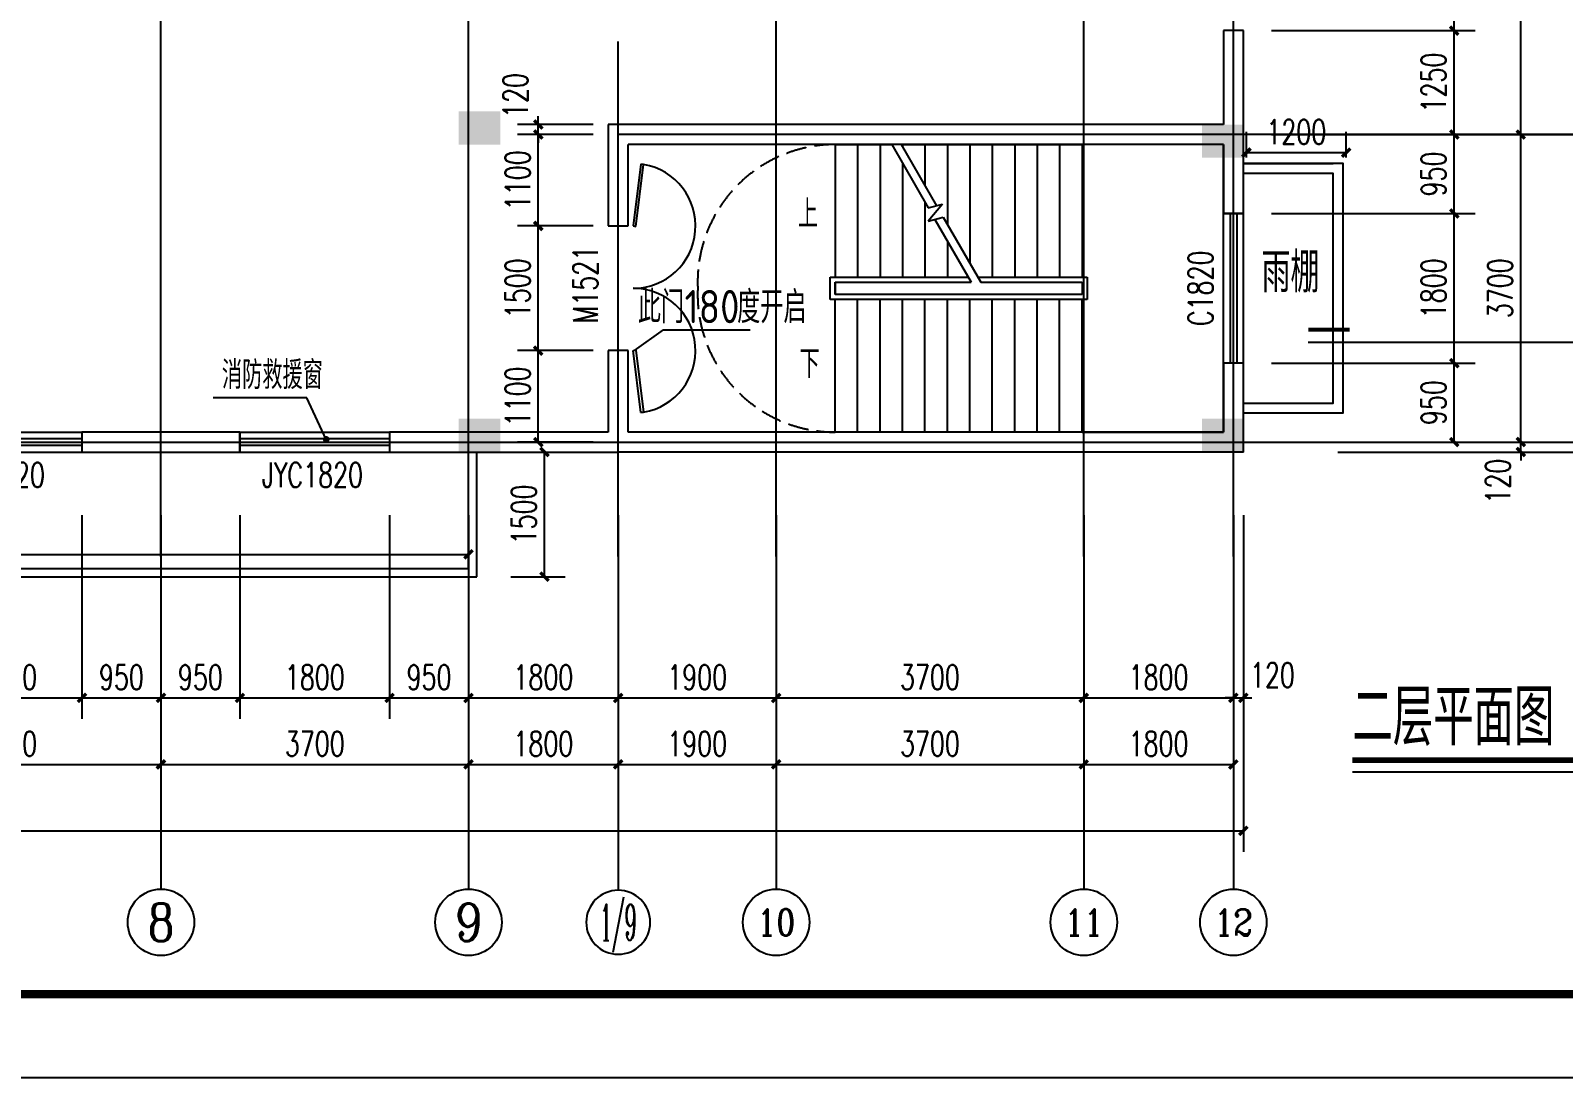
# Model space of a CAD drawing. Extents: x -522490 to 417652, y 450811 to 1108047.
# Drawn here: x 374877 to 393313, y 828296 to 840889 of the extents above; entities that cross this region are included whole.
import ezdxf
from ezdxf.enums import TextEntityAlignment as Align

# ---------------------------------------------------------------- set-up
doc = ezdxf.new("R2010")
doc.units = 0
doc.header["$LTSCALE"] = 1000
doc.header["$MEASUREMENT"] = 0
doc.linetypes.add('DASH', pattern=[0.35, 0.25, -0.1])
for name, color, linetype in [('AXIS', 3, 'Continuous'), ('AXIS_TEXT', 7, 'Continuous'), ('COLU_HATCH', 2, 'Continuous'), ('DIM_IDEN', 3, 'Continuous'), ('DIM_LEAD', 3, 'Continuous'), ('DIM_SYMB', 3, 'Continuous'), ('DOTE', 1, 'Continuous'), ('PUB_DIM', 3, 'Continuous'), ('PUB_TEXT', 7, 'Continuous'), ('PUB_TITLE', 4, 'Continuous'), ('STAIR', 2, 'Continuous'), ('WALL', 9, 'Continuous'), ('WINDOW', 4, 'Continuous'), ('WINDOW_TEXT', 7, 'Continuous')]:
    doc.layers.add(name, color=color, linetype=linetype)
doc.styles.add('_TCH_AXIS', font='COMPLEX', dxfattribs={"bigfont": 'GBCBIG'})
doc.styles.add('_TCH_DIM', font='SIMPLEX', dxfattribs={"bigfont": 'GBCBIG'})
doc.styles.add('_TCH_DIM_T3', font='SIMPLEX', dxfattribs={"width": 0.705882, "bigfont": 'GBCBIG'})
doc.styles.add('_TCH_WINDOW', font='SIMPLEX', dxfattribs={"bigfont": 'GBCBIG'})
doc.styles.add('COMPLEX', font='COMPLEX')
doc.styles.get("Standard").update_dxf_attribs({"font": 'gbenor.shx', "bigfont": 'gbcbig.shx'})
doc.dimstyles.new('_TCH_ARCH&&100', dxfattribs={"dimtxt": 297.5, "dimasz": 100, "dimexe": 250, "dimexo": 300, "dimgap": 100, "dimtad": 1, "dimdec": 0, "dimzin": 0, "dimdsep": 46, "dimtxsty": '_TCH_DIM_T3', "dimblk": 'ARCHTICK', "dimcen": 0.09, "dimclrt": 7, "dimazin": 2, "dimtfac": 1, "dimtdec": 0, "dimtix": 1, "dimtmove": 2, "dimatfit": 3, "dimfxl": 0, "dimtolj": 1, "dimtzin": 0, "dimarcsym": 0})

# ---------------------------------------------------------------- blocks, each defined once
blk = doc.blocks.new('_AXISO')
blk.add_circle((0, 0), 0.5)
at = {"layer": 'AXIS_TEXT', "style": 'COMPLEX', "width": 1.041667}
blk.add_attdef('A', text='', height=0.56, dxfattribs=at).set_placement((-0.25, -0.28), (0.25, -0.28), align=Align.FIT)
blk = doc.blocks.new('zhu11')
at = {"layer": 'COLU_HATCH'}
for points in [[(258201, 792618), (258201, 793018), (257701, 793018), (257701, 792618)], [(267141, 792458), (267141, 792858), (266641, 792858), (266641, 792458)], [(258201, 788918), (258201, 789318), (257701, 789318), (257701, 788918)], [(267141, 788918), (267141, 789318), (266641, 789318), (266641, 788918)]]:
    blk.add_hatch(color=256, dxfattribs=at).paths.add_polyline_path(points)
blk = doc.blocks.new('_ArchTick')
at = {"color": 0, "linetype": 'ByBlock', "const_width": 0.4}
blk.add_lwpolyline([(-0.5, -0.5), (0.5, 0.5)], dxfattribs=at)
blk = doc.blocks.new('*D116')
at = {"layer": 'Defpoints', "color": 0}
for p in [(390701, 839422), (389501, 839061), (390701, 839061)]:
    blk.add_point(p, dxfattribs=at)
at = {"layer": 'PUB_DIM', "color": 0, "lineweight": -2}
for p, q in [((389501, 839361), (389501, 839672)), ((390701, 839361), (390701, 839672)), ((389501, 839422), (390701, 839422))]:
    blk.add_line(p, q, dxfattribs=at)
at = {"layer": 'PUB_DIM', "color": 0, "lineweight": -2, "xscale": 100, "yscale": 100, "zscale": 100, "rotation": 180}
blk.add_blockref('_ArchTick', (389501, 839422), dxfattribs=at)
at = {"layer": 'PUB_DIM', "color": 0, "lineweight": -2, "xscale": 100, "yscale": 100, "zscale": 100}
blk.add_blockref('_ArchTick', (390701, 839422), dxfattribs=at)
at = {"layer": 'PUB_DIM', "color": 7, "insert": (390101, 839670), "char_height": 297.5, "attachment_point": 5, "style": '_TCH_DIM_T3'}
blk.add_mtext('\\A1;1200', dxfattribs=at)
blk = doc.blocks.new('*D121')
at = {"layer": 'Defpoints', "color": 0}
for p in [(380352, 835819), (381057, 835819), (380352, 834319)]:
    blk.add_point(p, dxfattribs=at)
at = {"layer": 'PUB_DIM', "color": 0, "lineweight": -2}
for p, q in [((380652, 835819), (381307, 835819)), ((381057, 834319), (381057, 835819)), ((380652, 834319), (381307, 834319))]:
    blk.add_line(p, q, dxfattribs=at)
at = {"layer": 'PUB_DIM', "color": 0, "lineweight": -2, "xscale": 100, "yscale": 100, "zscale": 100}
for p, rotation in [((381057, 835819), 90), ((381057, 834319), 270)]:
    blk.add_blockref('_ArchTick', p, dxfattribs=dict(at, rotation=rotation))
at = {"layer": 'PUB_DIM', "color": 7, "insert": (380809, 835069), "char_height": 297.5, "attachment_point": 5, "rotation": 90, "style": '_TCH_DIM_T3'}
blk.add_mtext('\\A1;1500', dxfattribs=at)
blk = doc.blocks.new('*D122')
at = {"layer": 'Defpoints', "color": 0}
for p in [(380144, 834588), (350724, 834319), (380144, 834319)]:
    blk.add_point(p, dxfattribs=at)
at = {"layer": 'PUB_DIM', "color": 0, "lineweight": -2}
for p, q in [((350724, 834619), (350724, 834838)), ((380144, 834619), (380144, 834838)), ((350724, 834588), (380144, 834588))]:
    blk.add_line(p, q, dxfattribs=at)
at = {"layer": 'PUB_DIM', "color": 0, "lineweight": -2, "xscale": 100, "yscale": 100, "zscale": 100, "rotation": 180}
blk.add_blockref('_ArchTick', (350724, 834588), dxfattribs=at)
at = {"layer": 'PUB_DIM', "color": 0, "lineweight": -2, "xscale": 100, "yscale": 100, "zscale": 100}
blk.add_blockref('_ArchTick', (380144, 834588), dxfattribs=at)
at = {"layer": 'PUB_DIM', "color": 7, "insert": (365434, 834836), "char_height": 297.5, "attachment_point": 5, "style": '_TCH_DIM_T3'}
blk.add_mtext('\\A1;29420', dxfattribs=at)
blk = doc.blocks.new('*D297')
at = {"layer": 'Defpoints', "color": 0}
for p in [(380983, 839759), (381944, 839759), (381944, 839639)]:
    blk.add_point(p, dxfattribs=at)
at = {"layer": 'PUB_DIM', "color": 0, "lineweight": -2}
for p, q in [((380983, 839759), (380983, 839859)), ((381644, 839759), (380733, 839759)), ((381644, 839639), (380733, 839639)), ((380983, 839639), (380983, 839759)), ((380983, 839639), (380983, 839539))]:
    blk.add_line(p, q, dxfattribs=at)
at = {"layer": 'PUB_DIM', "color": 0, "lineweight": -2, "xscale": 100, "yscale": 100, "zscale": 100}
for p, rotation in [((380983, 839759), 270), ((380983, 839639), 90)]:
    blk.add_blockref('_ArchTick', p, dxfattribs=dict(at, rotation=rotation))
at = {"layer": 'PUB_DIM', "color": 7, "insert": (380708, 840109), "char_height": 297.5, "attachment_point": 5, "rotation": 90, "style": '_TCH_DIM_T3'}
blk.add_mtext('\\A1;120', dxfattribs=at)
blk = doc.blocks.new('*D298')
at = {"layer": 'Defpoints', "color": 0}
for p in [(380983, 839639), (381944, 839639), (381944, 838539)]:
    blk.add_point(p, dxfattribs=at)
at = {"layer": 'PUB_DIM', "color": 0, "lineweight": -2}
for p, q in [((381644, 839639), (380733, 839639)), ((380983, 838539), (380983, 839639)), ((381644, 838539), (380733, 838539))]:
    blk.add_line(p, q, dxfattribs=at)
at = {"layer": 'PUB_DIM', "color": 0, "lineweight": -2, "xscale": 100, "yscale": 100, "zscale": 100}
for p, rotation in [((380983, 839639), 90), ((380983, 838539), 270)]:
    blk.add_blockref('_ArchTick', p, dxfattribs=dict(at, rotation=rotation))
at = {"layer": 'PUB_DIM', "color": 7, "insert": (380735, 839089), "char_height": 297.5, "attachment_point": 5, "rotation": 90, "style": '_TCH_DIM_T3'}
blk.add_mtext('\\A1;1100', dxfattribs=at)
blk = doc.blocks.new('*D299')
at = {"layer": 'Defpoints', "color": 0}
for p in [(380983, 838539), (381944, 838539), (381944, 837039)]:
    blk.add_point(p, dxfattribs=at)
at = {"layer": 'PUB_DIM', "color": 0, "lineweight": -2}
for p, q in [((381644, 838539), (380733, 838539)), ((380983, 837039), (380983, 838539)), ((381644, 837039), (380733, 837039))]:
    blk.add_line(p, q, dxfattribs=at)
at = {"layer": 'PUB_DIM', "color": 0, "lineweight": -2, "xscale": 100, "yscale": 100, "zscale": 100}
for p, rotation in [((380983, 838539), 90), ((380983, 837039), 270)]:
    blk.add_blockref('_ArchTick', p, dxfattribs=dict(at, rotation=rotation))
at = {"layer": 'PUB_DIM', "color": 7, "insert": (380735, 837789), "char_height": 297.5, "attachment_point": 5, "rotation": 90, "style": '_TCH_DIM_T3'}
blk.add_mtext('\\A1;1500', dxfattribs=at)
blk = doc.blocks.new('*D300')
at = {"layer": 'Defpoints', "color": 0}
for p in [(380983, 837039), (381944, 837039), (381944, 835939)]:
    blk.add_point(p, dxfattribs=at)
at = {"layer": 'PUB_DIM', "color": 0, "lineweight": -2}
for p, q in [((381644, 837039), (380733, 837039)), ((380983, 835939), (380983, 837039)), ((381644, 835939), (380733, 835939))]:
    blk.add_line(p, q, dxfattribs=at)
at = {"layer": 'PUB_DIM', "color": 0, "lineweight": -2, "xscale": 100, "yscale": 100, "zscale": 100}
for p, rotation in [((380983, 837039), 90), ((380983, 835939), 270)]:
    blk.add_blockref('_ArchTick', p, dxfattribs=dict(at, rotation=rotation))
at = {"layer": 'PUB_DIM', "color": 7, "insert": (380735, 836489), "char_height": 297.5, "attachment_point": 5, "rotation": 90, "style": '_TCH_DIM_T3'}
blk.add_mtext('\\A1;1100', dxfattribs=at)
blk = doc.blocks.new('*D514')
at = {"layer": 'AXIS', "color": 0, "lineweight": -2}
for p, q in [((389801, 836889), (392251, 836889)), ((392001, 835939), (392001, 836889)), ((389801, 835939), (392251, 835939))]:
    blk.add_line(p, q, dxfattribs=at)
at = {"layer": 'Defpoints', "color": 0}
for p in [(389501, 836889), (392001, 836889), (389501, 835939)]:
    blk.add_point(p, dxfattribs=at)
at = {"layer": 'AXIS', "color": 0, "lineweight": -2, "xscale": 100, "yscale": 100, "zscale": 100}
for p, rotation in [((392001, 836889), 90), ((392001, 835939), 270)]:
    blk.add_blockref('_ArchTick', p, dxfattribs=dict(at, rotation=rotation))
at = {"layer": 'AXIS', "color": 7, "insert": (391752, 836414), "char_height": 297.5, "attachment_point": 5, "rotation": 90, "style": '_TCH_DIM_T3'}
blk.add_mtext('\\A1;950', dxfattribs=at)
blk = doc.blocks.new('*D515')
at = {"layer": 'AXIS', "color": 0, "lineweight": -2}
for p, q in [((389801, 838689), (392251, 838689)), ((392001, 836889), (392001, 838689)), ((389801, 836889), (392251, 836889))]:
    blk.add_line(p, q, dxfattribs=at)
at = {"layer": 'Defpoints', "color": 0}
for p in [(389501, 838689), (392001, 838689), (389501, 836889)]:
    blk.add_point(p, dxfattribs=at)
at = {"layer": 'AXIS', "color": 0, "lineweight": -2, "xscale": 100, "yscale": 100, "zscale": 100}
for p, rotation in [((392001, 838689), 90), ((392001, 836889), 270)]:
    blk.add_blockref('_ArchTick', p, dxfattribs=dict(at, rotation=rotation))
at = {"layer": 'AXIS', "color": 7, "insert": (391752, 837789), "char_height": 297.5, "attachment_point": 5, "rotation": 90, "style": '_TCH_DIM_T3'}
blk.add_mtext('\\A1;1800', dxfattribs=at)
blk = doc.blocks.new('*D516')
at = {"layer": 'AXIS', "color": 0, "lineweight": -2}
for p, q in [((389801, 839639), (392251, 839639)), ((392001, 838689), (392001, 839639)), ((389801, 838689), (392251, 838689))]:
    blk.add_line(p, q, dxfattribs=at)
at = {"layer": 'Defpoints', "color": 0}
for p in [(389501, 839639), (392001, 839639), (389501, 838689)]:
    blk.add_point(p, dxfattribs=at)
at = {"layer": 'AXIS', "color": 0, "lineweight": -2, "xscale": 100, "yscale": 100, "zscale": 100}
for p, rotation in [((392001, 839639), 90), ((392001, 838689), 270)]:
    blk.add_blockref('_ArchTick', p, dxfattribs=dict(at, rotation=rotation))
at = {"layer": 'AXIS', "color": 7, "insert": (391752, 839164), "char_height": 297.5, "attachment_point": 5, "rotation": 90, "style": '_TCH_DIM_T3'}
blk.add_mtext('\\A1;950', dxfattribs=at)
blk = doc.blocks.new('*D517')
at = {"layer": 'AXIS', "color": 0, "lineweight": -2}
for p, q in [((389801, 840889), (392251, 840889)), ((392001, 839639), (392001, 840889)), ((389801, 839639), (392251, 839639))]:
    blk.add_line(p, q, dxfattribs=at)
at = {"layer": 'Defpoints', "color": 0}
for p in [(389501, 840889), (392001, 840889), (389501, 839639)]:
    blk.add_point(p, dxfattribs=at)
at = {"layer": 'AXIS', "color": 0, "lineweight": -2, "xscale": 100, "yscale": 100, "zscale": 100}
for p, rotation in [((392001, 840889), 90), ((392001, 839639), 270)]:
    blk.add_blockref('_ArchTick', p, dxfattribs=dict(at, rotation=rotation))
at = {"layer": 'AXIS', "color": 7, "insert": (391752, 840264), "char_height": 297.5, "attachment_point": 5, "rotation": 90, "style": '_TCH_DIM_T3'}
blk.add_mtext('\\A1;1250', dxfattribs=at)
blk = doc.blocks.new('*D518')
at = {"layer": 'AXIS', "color": 0, "lineweight": -2}
for p, q in [((389801, 842689), (392251, 842689)), ((392001, 840889), (392001, 842689)), ((389801, 840889), (392251, 840889))]:
    blk.add_line(p, q, dxfattribs=at)
at = {"layer": 'Defpoints', "color": 0}
for p in [(389501, 842689), (392001, 842689), (389501, 840889)]:
    blk.add_point(p, dxfattribs=at)
at = {"layer": 'AXIS', "color": 0, "lineweight": -2, "xscale": 100, "yscale": 100, "zscale": 100}
for p, rotation in [((392001, 842689), 90), ((392001, 840889), 270)]:
    blk.add_blockref('_ArchTick', p, dxfattribs=dict(at, rotation=rotation))
at = {"layer": 'AXIS', "color": 7, "insert": (391752, 841789), "char_height": 297.5, "attachment_point": 5, "rotation": 90, "style": '_TCH_DIM_T3'}
blk.add_mtext('\\A1;1800', dxfattribs=at)
blk = doc.blocks.new('*D535')
at = {"layer": 'AXIS', "color": 0, "lineweight": -2}
for p, q in [((390601, 835939), (393051, 835939)), ((392801, 835939), (392801, 836039)), ((392801, 835819), (392801, 835939)), ((390601, 835819), (393051, 835819)), ((392801, 835819), (392801, 835719))]:
    blk.add_line(p, q, dxfattribs=at)
at = {"layer": 'Defpoints', "color": 0}
for p in [(390301, 835939), (392801, 835939), (390301, 835819)]:
    blk.add_point(p, dxfattribs=at)
at = {"layer": 'AXIS', "color": 0, "lineweight": -2, "xscale": 100, "yscale": 100, "zscale": 100}
for p, rotation in [((392801, 835939), 270), ((392801, 835819), 90)]:
    blk.add_blockref('_ArchTick', p, dxfattribs=dict(at, rotation=rotation))
at = {"layer": 'AXIS', "color": 7, "insert": (392526, 835469), "char_height": 297.5, "attachment_point": 5, "rotation": 90, "style": '_TCH_DIM_T3'}
blk.add_mtext('\\A1;120', dxfattribs=at)
blk = doc.blocks.new('*D536')
at = {"layer": 'AXIS', "color": 0, "lineweight": -2}
for p, q in [((390601, 839639), (393051, 839639)), ((392801, 835939), (392801, 839639)), ((390601, 835939), (393051, 835939))]:
    blk.add_line(p, q, dxfattribs=at)
at = {"layer": 'Defpoints', "color": 0}
for p in [(390301, 839639), (392801, 839639), (390301, 835939)]:
    blk.add_point(p, dxfattribs=at)
at = {"layer": 'AXIS', "color": 0, "lineweight": -2, "xscale": 100, "yscale": 100, "zscale": 100}
for p, rotation in [((392801, 839639), 90), ((392801, 835939), 270)]:
    blk.add_blockref('_ArchTick', p, dxfattribs=dict(at, rotation=rotation))
at = {"layer": 'AXIS', "color": 7, "insert": (392552, 837789), "char_height": 297.5, "attachment_point": 5, "rotation": 90, "style": '_TCH_DIM_T3'}
blk.add_mtext('\\A1;3700', dxfattribs=at)
blk = doc.blocks.new('*D537')
at = {"layer": 'AXIS', "color": 0, "lineweight": -2}
for p, q in [((390601, 843939), (393051, 843939)), ((392801, 839639), (392801, 843939)), ((390601, 839639), (393051, 839639))]:
    blk.add_line(p, q, dxfattribs=at)
at = {"layer": 'Defpoints', "color": 0}
for p in [(390301, 843939), (392801, 843939), (390301, 839639)]:
    blk.add_point(p, dxfattribs=at)
at = {"layer": 'AXIS', "color": 0, "lineweight": -2, "xscale": 100, "yscale": 100, "zscale": 100}
for p, rotation in [((392801, 843939), 90), ((392801, 839639), 270)]:
    blk.add_blockref('_ArchTick', p, dxfattribs=dict(at, rotation=rotation))
at = {"layer": 'AXIS', "color": 7, "insert": (392552, 841789), "char_height": 297.5, "attachment_point": 5, "rotation": 90, "style": '_TCH_DIM_T3'}
blk.add_mtext('\\A1;4300', dxfattribs=at)
blk = doc.blocks.new('*D542')
at = {"layer": 'AXIS', "color": 0, "lineweight": -2}
for p, q in [((390601, 863059), (393851, 863059)), ((393601, 835819), (393601, 863059)), ((390601, 835819), (393851, 835819))]:
    blk.add_line(p, q, dxfattribs=at)
at = {"layer": 'Defpoints', "color": 0}
for p in [(390301, 863059), (393601, 863059), (390301, 835819)]:
    blk.add_point(p, dxfattribs=at)
at = {"layer": 'AXIS', "color": 0, "lineweight": -2, "xscale": 100, "yscale": 100, "zscale": 100}
for p, rotation in [((393601, 863059), 90), ((393601, 835819), 270)]:
    blk.add_blockref('_ArchTick', p, dxfattribs=dict(at, rotation=rotation))
at = {"layer": 'AXIS', "color": 7, "insert": (393352, 849439), "char_height": 297.5, "attachment_point": 5, "rotation": 90, "style": '_TCH_DIM_T3'}
blk.add_mtext('\\A1;27240', dxfattribs=at)
blk = doc.blocks.new('*D627')
at = {"layer": 'AXIS', "color": 0, "lineweight": -2}
for p, q in [((373694, 835061), (373694, 832611)), ((375494, 835061), (375494, 832611)), ((373694, 832861), (375494, 832861))]:
    blk.add_line(p, q, dxfattribs=at)
at = {"layer": 'Defpoints', "color": 0}
for p in [(373694, 835361), (375494, 835361), (375494, 832861)]:
    blk.add_point(p, dxfattribs=at)
at = {"layer": 'AXIS', "color": 0, "lineweight": -2, "xscale": 100, "yscale": 100, "zscale": 100, "rotation": 180}
blk.add_blockref('_ArchTick', (373694, 832861), dxfattribs=at)
at = {"layer": 'AXIS', "color": 0, "lineweight": -2, "xscale": 100, "yscale": 100, "zscale": 100}
blk.add_blockref('_ArchTick', (375494, 832861), dxfattribs=at)
at = {"layer": 'AXIS', "color": 7, "insert": (374594, 833110), "char_height": 297.5, "attachment_point": 5, "style": '_TCH_DIM_T3'}
blk.add_mtext('\\A1;1800', dxfattribs=at)
blk = doc.blocks.new('*D628')
at = {"layer": 'AXIS', "color": 0, "lineweight": -2}
for p, q in [((375494, 835061), (375494, 832611)), ((376444, 835061), (376444, 832611)), ((375494, 832861), (376444, 832861))]:
    blk.add_line(p, q, dxfattribs=at)
at = {"layer": 'Defpoints', "color": 0}
for p in [(375494, 835361), (376444, 835361), (376444, 832861)]:
    blk.add_point(p, dxfattribs=at)
at = {"layer": 'AXIS', "color": 0, "lineweight": -2, "xscale": 100, "yscale": 100, "zscale": 100, "rotation": 180}
blk.add_blockref('_ArchTick', (375494, 832861), dxfattribs=at)
at = {"layer": 'AXIS', "color": 0, "lineweight": -2, "xscale": 100, "yscale": 100, "zscale": 100}
blk.add_blockref('_ArchTick', (376444, 832861), dxfattribs=at)
at = {"layer": 'AXIS', "color": 7, "insert": (375969, 833110), "char_height": 297.5, "attachment_point": 5, "style": '_TCH_DIM_T3'}
blk.add_mtext('\\A1;950', dxfattribs=at)
blk = doc.blocks.new('*D629')
at = {"layer": 'AXIS', "color": 0, "lineweight": -2}
for p, q in [((376444, 835061), (376444, 832611)), ((377394, 835061), (377394, 832611)), ((376444, 832861), (377394, 832861))]:
    blk.add_line(p, q, dxfattribs=at)
at = {"layer": 'Defpoints', "color": 0}
for p in [(376444, 835361), (377394, 835361), (377394, 832861)]:
    blk.add_point(p, dxfattribs=at)
at = {"layer": 'AXIS', "color": 0, "lineweight": -2, "xscale": 100, "yscale": 100, "zscale": 100, "rotation": 180}
blk.add_blockref('_ArchTick', (376444, 832861), dxfattribs=at)
at = {"layer": 'AXIS', "color": 0, "lineweight": -2, "xscale": 100, "yscale": 100, "zscale": 100}
blk.add_blockref('_ArchTick', (377394, 832861), dxfattribs=at)
at = {"layer": 'AXIS', "color": 7, "insert": (376919, 833110), "char_height": 297.5, "attachment_point": 5, "style": '_TCH_DIM_T3'}
blk.add_mtext('\\A1;950', dxfattribs=at)
blk = doc.blocks.new('*D630')
at = {"layer": 'AXIS', "color": 0, "lineweight": -2}
for p, q in [((377394, 835061), (377394, 832611)), ((379194, 835061), (379194, 832611)), ((377394, 832861), (379194, 832861))]:
    blk.add_line(p, q, dxfattribs=at)
at = {"layer": 'Defpoints', "color": 0}
for p in [(377394, 835361), (379194, 835361), (379194, 832861)]:
    blk.add_point(p, dxfattribs=at)
at = {"layer": 'AXIS', "color": 0, "lineweight": -2, "xscale": 100, "yscale": 100, "zscale": 100, "rotation": 180}
blk.add_blockref('_ArchTick', (377394, 832861), dxfattribs=at)
at = {"layer": 'AXIS', "color": 0, "lineweight": -2, "xscale": 100, "yscale": 100, "zscale": 100}
blk.add_blockref('_ArchTick', (379194, 832861), dxfattribs=at)
at = {"layer": 'AXIS', "color": 7, "insert": (378294, 833110), "char_height": 297.5, "attachment_point": 5, "style": '_TCH_DIM_T3'}
blk.add_mtext('\\A1;1800', dxfattribs=at)
blk = doc.blocks.new('*D631')
at = {"layer": 'AXIS', "color": 0, "lineweight": -2}
for p, q in [((379194, 835061), (379194, 832611)), ((380144, 835061), (380144, 832611)), ((379194, 832861), (380144, 832861))]:
    blk.add_line(p, q, dxfattribs=at)
at = {"layer": 'Defpoints', "color": 0}
for p in [(379194, 835361), (380144, 835361), (380144, 832861)]:
    blk.add_point(p, dxfattribs=at)
at = {"layer": 'AXIS', "color": 0, "lineweight": -2, "xscale": 100, "yscale": 100, "zscale": 100, "rotation": 180}
blk.add_blockref('_ArchTick', (379194, 832861), dxfattribs=at)
at = {"layer": 'AXIS', "color": 0, "lineweight": -2, "xscale": 100, "yscale": 100, "zscale": 100}
blk.add_blockref('_ArchTick', (380144, 832861), dxfattribs=at)
at = {"layer": 'AXIS', "color": 7, "insert": (379669, 833110), "char_height": 297.5, "attachment_point": 5, "style": '_TCH_DIM_T3'}
blk.add_mtext('\\A1;950', dxfattribs=at)
blk = doc.blocks.new('*D632')
at = {"layer": 'AXIS', "color": 0, "lineweight": -2}
for p, q in [((380144, 835061), (380144, 832611)), ((381944, 835061), (381944, 832611)), ((380144, 832861), (381944, 832861))]:
    blk.add_line(p, q, dxfattribs=at)
at = {"layer": 'Defpoints', "color": 0}
for p in [(380144, 835361), (381944, 835361), (381944, 832861)]:
    blk.add_point(p, dxfattribs=at)
at = {"layer": 'AXIS', "color": 0, "lineweight": -2, "xscale": 100, "yscale": 100, "zscale": 100, "rotation": 180}
blk.add_blockref('_ArchTick', (380144, 832861), dxfattribs=at)
at = {"layer": 'AXIS', "color": 0, "lineweight": -2, "xscale": 100, "yscale": 100, "zscale": 100}
blk.add_blockref('_ArchTick', (381944, 832861), dxfattribs=at)
at = {"layer": 'AXIS', "color": 7, "insert": (381044, 833110), "char_height": 297.5, "attachment_point": 5, "style": '_TCH_DIM_T3'}
blk.add_mtext('\\A1;1800', dxfattribs=at)
blk = doc.blocks.new('*D633')
at = {"layer": 'AXIS', "color": 0, "lineweight": -2}
for p, q in [((381944, 835061), (381944, 832611)), ((383844, 835061), (383844, 832611)), ((381944, 832861), (383844, 832861))]:
    blk.add_line(p, q, dxfattribs=at)
at = {"layer": 'Defpoints', "color": 0}
for p in [(381944, 835361), (383844, 835361), (383844, 832861)]:
    blk.add_point(p, dxfattribs=at)
at = {"layer": 'AXIS', "color": 0, "lineweight": -2, "xscale": 100, "yscale": 100, "zscale": 100, "rotation": 180}
blk.add_blockref('_ArchTick', (381944, 832861), dxfattribs=at)
at = {"layer": 'AXIS', "color": 0, "lineweight": -2, "xscale": 100, "yscale": 100, "zscale": 100}
blk.add_blockref('_ArchTick', (383844, 832861), dxfattribs=at)
at = {"layer": 'AXIS', "color": 7, "insert": (382894, 833110), "char_height": 297.5, "attachment_point": 5, "style": '_TCH_DIM_T3'}
blk.add_mtext('\\A1;1900', dxfattribs=at)
blk = doc.blocks.new('*D634')
at = {"layer": 'AXIS', "color": 0, "lineweight": -2}
for p, q in [((383844, 835061), (383844, 832611)), ((387544, 835061), (387544, 832611)), ((383844, 832861), (387544, 832861))]:
    blk.add_line(p, q, dxfattribs=at)
at = {"layer": 'Defpoints', "color": 0}
for p in [(383844, 835361), (387544, 835361), (387544, 832861)]:
    blk.add_point(p, dxfattribs=at)
at = {"layer": 'AXIS', "color": 0, "lineweight": -2, "xscale": 100, "yscale": 100, "zscale": 100, "rotation": 180}
blk.add_blockref('_ArchTick', (383844, 832861), dxfattribs=at)
at = {"layer": 'AXIS', "color": 0, "lineweight": -2, "xscale": 100, "yscale": 100, "zscale": 100}
blk.add_blockref('_ArchTick', (387544, 832861), dxfattribs=at)
at = {"layer": 'AXIS', "color": 7, "insert": (385694, 833110), "char_height": 297.5, "attachment_point": 5, "style": '_TCH_DIM_T3'}
blk.add_mtext('\\A1;3700', dxfattribs=at)
blk = doc.blocks.new('*D635')
at = {"layer": 'AXIS', "color": 0, "lineweight": -2}
for p, q in [((387544, 835061), (387544, 832611)), ((389344, 835061), (389344, 832611)), ((387544, 832861), (389344, 832861))]:
    blk.add_line(p, q, dxfattribs=at)
at = {"layer": 'Defpoints', "color": 0}
for p in [(387544, 835361), (389344, 835361), (389344, 832861)]:
    blk.add_point(p, dxfattribs=at)
at = {"layer": 'AXIS', "color": 0, "lineweight": -2, "xscale": 100, "yscale": 100, "zscale": 100, "rotation": 180}
blk.add_blockref('_ArchTick', (387544, 832861), dxfattribs=at)
at = {"layer": 'AXIS', "color": 0, "lineweight": -2, "xscale": 100, "yscale": 100, "zscale": 100}
blk.add_blockref('_ArchTick', (389344, 832861), dxfattribs=at)
at = {"layer": 'AXIS', "color": 7, "insert": (388444, 833110), "char_height": 297.5, "attachment_point": 5, "style": '_TCH_DIM_T3'}
blk.add_mtext('\\A1;1800', dxfattribs=at)
blk = doc.blocks.new('*D636')
at = {"layer": 'AXIS', "color": 0, "lineweight": -2}
for p, q in [((389344, 835061), (389344, 832611)), ((389464, 835061), (389464, 832611)), ((389344, 832861), (389244, 832861)), ((389344, 832861), (389464, 832861)), ((389464, 832861), (389564, 832861))]:
    blk.add_line(p, q, dxfattribs=at)
at = {"layer": 'Defpoints', "color": 0}
for p in [(389344, 835361), (389464, 835361), (389464, 832861)]:
    blk.add_point(p, dxfattribs=at)
at = {"layer": 'AXIS', "color": 0, "lineweight": -2, "xscale": 100, "yscale": 100, "zscale": 100}
blk.add_blockref('_ArchTick', (389344, 832861), dxfattribs=at)
at = {"layer": 'AXIS', "color": 0, "lineweight": -2, "xscale": 100, "yscale": 100, "zscale": 100, "rotation": 180}
blk.add_blockref('_ArchTick', (389464, 832861), dxfattribs=at)
at = {"layer": 'AXIS', "color": 7, "insert": (389814, 833136), "char_height": 297.5, "attachment_point": 5, "style": '_TCH_DIM_T3'}
blk.add_mtext('\\A1;120', dxfattribs=at)
blk = doc.blocks.new('*D643')
at = {"layer": 'AXIS', "color": 0, "lineweight": -2}
for p, q in [((372744, 834261), (372744, 831811)), ((376444, 834261), (376444, 831811)), ((372744, 832061), (376444, 832061))]:
    blk.add_line(p, q, dxfattribs=at)
at = {"layer": 'Defpoints', "color": 0}
for p in [(372744, 834561), (376444, 834561), (376444, 832061)]:
    blk.add_point(p, dxfattribs=at)
at = {"layer": 'AXIS', "color": 0, "lineweight": -2, "xscale": 100, "yscale": 100, "zscale": 100, "rotation": 180}
blk.add_blockref('_ArchTick', (372744, 832061), dxfattribs=at)
at = {"layer": 'AXIS', "color": 0, "lineweight": -2, "xscale": 100, "yscale": 100, "zscale": 100}
blk.add_blockref('_ArchTick', (376444, 832061), dxfattribs=at)
at = {"layer": 'AXIS', "color": 7, "insert": (374594, 832310), "char_height": 297.5, "attachment_point": 5, "style": '_TCH_DIM_T3'}
blk.add_mtext('\\A1;3700', dxfattribs=at)
blk = doc.blocks.new('*D644')
at = {"layer": 'AXIS', "color": 0, "lineweight": -2}
for p, q in [((376444, 834261), (376444, 831811)), ((380144, 834261), (380144, 831811)), ((376444, 832061), (380144, 832061))]:
    blk.add_line(p, q, dxfattribs=at)
at = {"layer": 'Defpoints', "color": 0}
for p in [(376444, 834561), (380144, 834561), (380144, 832061)]:
    blk.add_point(p, dxfattribs=at)
at = {"layer": 'AXIS', "color": 0, "lineweight": -2, "xscale": 100, "yscale": 100, "zscale": 100, "rotation": 180}
blk.add_blockref('_ArchTick', (376444, 832061), dxfattribs=at)
at = {"layer": 'AXIS', "color": 0, "lineweight": -2, "xscale": 100, "yscale": 100, "zscale": 100}
blk.add_blockref('_ArchTick', (380144, 832061), dxfattribs=at)
at = {"layer": 'AXIS', "color": 7, "insert": (378294, 832310), "char_height": 297.5, "attachment_point": 5, "style": '_TCH_DIM_T3'}
blk.add_mtext('\\A1;3700', dxfattribs=at)
blk = doc.blocks.new('*D645')
at = {"layer": 'AXIS', "color": 0, "lineweight": -2}
for p, q in [((380144, 834261), (380144, 831811)), ((381944, 834261), (381944, 831811)), ((380144, 832061), (381944, 832061))]:
    blk.add_line(p, q, dxfattribs=at)
at = {"layer": 'Defpoints', "color": 0}
for p in [(380144, 834561), (381944, 834561), (381944, 832061)]:
    blk.add_point(p, dxfattribs=at)
at = {"layer": 'AXIS', "color": 0, "lineweight": -2, "xscale": 100, "yscale": 100, "zscale": 100, "rotation": 180}
blk.add_blockref('_ArchTick', (380144, 832061), dxfattribs=at)
at = {"layer": 'AXIS', "color": 0, "lineweight": -2, "xscale": 100, "yscale": 100, "zscale": 100}
blk.add_blockref('_ArchTick', (381944, 832061), dxfattribs=at)
at = {"layer": 'AXIS', "color": 7, "insert": (381044, 832310), "char_height": 297.5, "attachment_point": 5, "style": '_TCH_DIM_T3'}
blk.add_mtext('\\A1;1800', dxfattribs=at)
blk = doc.blocks.new('*D646')
at = {"layer": 'AXIS', "color": 0, "lineweight": -2}
for p, q in [((381944, 834261), (381944, 831811)), ((383844, 834261), (383844, 831811)), ((381944, 832061), (383844, 832061))]:
    blk.add_line(p, q, dxfattribs=at)
at = {"layer": 'Defpoints', "color": 0}
for p in [(381944, 834561), (383844, 834561), (383844, 832061)]:
    blk.add_point(p, dxfattribs=at)
at = {"layer": 'AXIS', "color": 0, "lineweight": -2, "xscale": 100, "yscale": 100, "zscale": 100, "rotation": 180}
blk.add_blockref('_ArchTick', (381944, 832061), dxfattribs=at)
at = {"layer": 'AXIS', "color": 0, "lineweight": -2, "xscale": 100, "yscale": 100, "zscale": 100}
blk.add_blockref('_ArchTick', (383844, 832061), dxfattribs=at)
at = {"layer": 'AXIS', "color": 7, "insert": (382894, 832310), "char_height": 297.5, "attachment_point": 5, "style": '_TCH_DIM_T3'}
blk.add_mtext('\\A1;1900', dxfattribs=at)
blk = doc.blocks.new('*D647')
at = {"layer": 'AXIS', "color": 0, "lineweight": -2}
for p, q in [((383844, 834261), (383844, 831811)), ((387544, 834261), (387544, 831811)), ((383844, 832061), (387544, 832061))]:
    blk.add_line(p, q, dxfattribs=at)
at = {"layer": 'Defpoints', "color": 0}
for p in [(383844, 834561), (387544, 834561), (387544, 832061)]:
    blk.add_point(p, dxfattribs=at)
at = {"layer": 'AXIS', "color": 0, "lineweight": -2, "xscale": 100, "yscale": 100, "zscale": 100, "rotation": 180}
blk.add_blockref('_ArchTick', (383844, 832061), dxfattribs=at)
at = {"layer": 'AXIS', "color": 0, "lineweight": -2, "xscale": 100, "yscale": 100, "zscale": 100}
blk.add_blockref('_ArchTick', (387544, 832061), dxfattribs=at)
at = {"layer": 'AXIS', "color": 7, "insert": (385694, 832310), "char_height": 297.5, "attachment_point": 5, "style": '_TCH_DIM_T3'}
blk.add_mtext('\\A1;3700', dxfattribs=at)
blk = doc.blocks.new('*D648')
at = {"layer": 'AXIS', "color": 0, "lineweight": -2}
for p, q in [((387544, 834261), (387544, 831811)), ((389344, 834261), (389344, 831811)), ((387544, 832061), (389344, 832061))]:
    blk.add_line(p, q, dxfattribs=at)
at = {"layer": 'Defpoints', "color": 0}
for p in [(387544, 834561), (389344, 834561), (389344, 832061)]:
    blk.add_point(p, dxfattribs=at)
at = {"layer": 'AXIS', "color": 0, "lineweight": -2, "xscale": 100, "yscale": 100, "zscale": 100, "rotation": 180}
blk.add_blockref('_ArchTick', (387544, 832061), dxfattribs=at)
at = {"layer": 'AXIS', "color": 0, "lineweight": -2, "xscale": 100, "yscale": 100, "zscale": 100}
blk.add_blockref('_ArchTick', (389344, 832061), dxfattribs=at)
at = {"layer": 'AXIS', "color": 7, "insert": (388444, 832310), "char_height": 297.5, "attachment_point": 5, "style": '_TCH_DIM_T3'}
blk.add_mtext('\\A1;1800', dxfattribs=at)
blk = doc.blocks.new('*D649')
at = {"layer": 'AXIS', "color": 0, "lineweight": -2}
for p, q in [((352224, 834261), (352224, 831011)), ((389464, 834261), (389464, 831011)), ((352224, 831261), (389464, 831261))]:
    blk.add_line(p, q, dxfattribs=at)
at = {"layer": 'Defpoints', "color": 0}
for p in [(352224, 834561), (389464, 834561), (389464, 831261)]:
    blk.add_point(p, dxfattribs=at)
at = {"layer": 'AXIS', "color": 0, "lineweight": -2, "xscale": 100, "yscale": 100, "zscale": 100, "rotation": 180}
blk.add_blockref('_ArchTick', (352224, 831261), dxfattribs=at)
at = {"layer": 'AXIS', "color": 0, "lineweight": -2, "xscale": 100, "yscale": 100, "zscale": 100}
blk.add_blockref('_ArchTick', (389464, 831261), dxfattribs=at)
at = {"layer": 'AXIS', "color": 7, "insert": (370844, 831510), "char_height": 297.5, "attachment_point": 5, "style": '_TCH_DIM_T3'}
blk.add_mtext('\\A1;37240', dxfattribs=at)
blk = doc.blocks.new('$TCHSYS$WIN2D')
for p, q in [((-0.5, 0.5), (0.5, 0.5)), ((-0.5, 0.5), (-0.5, -0.5)), ((0.5, 0.5), (0.5, -0.5)), ((0.5, 0.167), (-0.5, 0.167)), ((0.5, -0.167), (-0.5, -0.167)), ((-0.5, -0.5), (0.5, -0.5))]:
    blk.add_line(p, q)
blk = doc.blocks.new('$DorLib2D$00000021')
for p, q in [((-0.993, 0.203), (-0.996, 0.181)), ((-0.996, 0.181), (-0.5, 0.12)), ((-0.497, 0.142), (-0.993, 0.203)), ((-0.5, 0.12), (-0.497, 0.142)), ((0.497, 0.142), (0.993, 0.203)), ((0.5, 0.12), (0.497, 0.142)), ((0.996, 0.181), (0.5, 0.12)), ((0.993, 0.203), (0.996, 0.181))]:
    blk.add_line(p, q)
blk.add_lwpolyline([(0.996, 0.181), (0.993, 0.203), (0.993, 0.203)])
for centre, start, end in [((-0.5, 0.12), 0, 170.3998), ((0.5, 0.12), 9.6002, 180)]:
    blk.add_arc(centre, 0.5, start, end)

msp = doc.modelspace()

# ---------------------------------------------------------------- linework, layer by layer
at = {"color": 2}
for p, q in [((389464.3, 839289), (390544.3, 839289)), ((389464.3, 836289), (390544.3, 836289))]:
    msp.add_line(p, q, dxfattribs=at)
for p, q in [((380144.3, 834419), (380144.3, 835819)), ((380244.3, 834319), (380244.3, 835819)), ((350724.3, 834319), (380244.3, 834319)), ((350824.3, 834419), (380144.3, 834419))]:
    msp.add_line(p, q)
for points in [[(389464.3, 836289), (390664.3, 836289), (390664.3, 839289), (389464.3, 839289)], [(389464.3, 836409), (390544.3, 836409), (390544.3, 839169), (389464.3, 839169)], [(382141, 837041), (382490.5, 837290.2), (383531.5, 837290.2)]]:
    msp.add_lwpolyline(points)
at = {"linetype": 'DASH'}
for centre, start, end in [((384554.3, 837864), 90, 182.59738), ((384554.3, 837714), 177.40262, 270)]:
    msp.add_arc(centre, 1655, start, end, dxfattribs=at)
at = {"layer": 'AXIS'}
for p, q in [((390100.6, 839639), (394115.6, 839639)), ((390100.6, 835939), (394100.6, 835939)), ((376444.3, 834561.5), (376444.3, 830561.5)), ((380144.3, 834561.5), (380144.3, 830561.5)), ((381944.3, 834561.5), (381944.3, 830546.5)), ((383844.3, 834561.5), (383844.3, 830561.5)), ((387544.3, 834561.5), (387544.3, 830561.5)), ((389344.3, 834561.5), (389344.3, 830561.5))]:
    msp.add_line(p, q, dxfattribs=at)
at = {"layer": 'DIM_IDEN'}
msp.add_line((390244.2, 837141.2), (393827.5, 837141.2), dxfattribs=at)
at = {"layer": 'DIM_IDEN', "const_width": 50}
msp.add_lwpolyline([(390244.2, 837291.2), (390744.2, 837291.2)], dxfattribs=at)
at = {"layer": 'DIM_LEAD'}
for p, q in [((378199.8, 836472.4), (377072.3, 836472.4)), ((378432.5, 835971.4), (378199.8, 836472.4))]:
    msp.add_line(p, q, dxfattribs=at)
at = {"layer": 'DIM_LEAD', "const_width": 40}
msp.add_lwpolyline([(378440.9, 835953.3, 1), (378424.1, 835989.5, 1)], format="xyb", close=True, dxfattribs=at)
at = {"layer": 'DIM_SYMB'}
for points in [[(384419.3, 838691.5, 0, 0, 0), (385334.3, 838691.5, 80, 0, 0), (385634.3, 838691.5, 0, 0, 0)], [(384419.3, 836886.5, 0, 0, 0), (388374.3, 836886.5, 0, 0, 0), (388374.3, 838691.5, 0, 0, 0), (386204.3, 838691.5, 80, 0, 0), (385904.3, 838691.5, 0, 0, 0)]]:
    msp.add_lwpolyline(points, format="xyseb", dxfattribs=at)
at = {"layer": 'DIM_SYMB', "const_width": 70}
msp.add_lwpolyline([(390775.2, 832112.2), (394626.3, 832112.2)], dxfattribs=at)
at = {"layer": 'DIM_SYMB'}
msp.add_lwpolyline([(390775.2, 831972.2), (394626.3, 831972.2)], dxfattribs=at)
at = {"layer": 'DOTE'}
for p, q in [((376444.3, 834561.5), (376444.3, 863939)), ((380144.3, 834561.5), (380144.3, 863939)), ((383844.3, 834561.5), (383844.3, 863939)), ((387544.3, 834561.5), (387544.3, 863939)), ((389344.3, 834561.5), (389344.3, 863939)), ((381944.3, 834561.5), (381944.3, 840759)), ((393900.6, 839639), (381944.3, 839639)), ((351344.3, 835939), (390100.6, 835939))]:
    msp.add_line(p, q, dxfattribs=at)
at = {"layer": 'PUB_TITLE'}
msp.add_lwpolyline([(343352.5, 828295.9), (402752.5, 828295.9), (402752.5, 870295.9), (343352.5, 870295.9)], close=True, dxfattribs=at)
at = {"layer": 'PUB_TITLE', "const_width": 100}
msp.add_lwpolyline([(345852.5, 829295.9), (401752.5, 829295.9), (401752.5, 869295.9), (345852.5, 869295.9)], close=True, dxfattribs=at)
at = {"layer": 'STAIR'}
for p, q in [((384554.3, 839519), (385233.9, 839519)), ((384554.3, 839519), (384554.3, 837924)), ((384824.3, 839519), (384824.3, 837924)), ((385094.3, 839519), (385094.3, 837924)), ((385233.9, 839519), (385674.4, 838755.9)), ((385349.3, 839519), (387524.3, 839519)), ((385349.3, 839519), (385774.4, 838782.7)), ((385364.3, 839519), (385364.3, 839493)), ((385634.3, 839519), (385634.3, 839025.3)), ((385904.3, 839519), (385904.3, 838557.6)), ((386174.3, 839519), (386174.3, 838090)), ((386444.3, 839519), (386444.3, 837924)), ((386714.3, 839519), (386714.3, 837924)), ((386984.3, 839519), (386984.3, 837924)), ((387254.3, 839519), (387254.3, 837924)), ((387524.3, 839519), (387524.3, 837924)), ((389224.3, 839519), (387524.3, 839519)), ((387524.3, 839519), (387524.3, 837924)), ((389224.3, 836059), (389224.3, 839519)), ((385364.3, 839293), (385364.3, 837924)), ((385634.3, 838825.3), (385634.3, 837924)), ((385846.8, 838802.1), (385673.9, 838596)), ((385674.4, 838755.9), (385846.8, 838802.1)), ((385673.9, 838596), (385854.3, 838644.4)), ((385754.3, 838617.6), (386189.4, 837864)), ((385854.3, 838644.4), (386304.8, 837864)), ((385904.3, 838357.6), (385904.3, 837924)), ((384494.3, 837654), (384494.3, 837924)), ((384494.3, 837924), (386154.7, 837924)), ((384554.3, 837864), (386189.4, 837864)), ((384554.3, 837714), (384554.3, 837864)), ((384554.3, 837864), (386189.4, 837864)), ((384554.3, 837864), (384554.3, 837714)), ((386270.2, 837924), (387584.3, 837924)), ((386304.8, 837864), (387524.3, 837864)), ((386304.8, 837864), (387524.3, 837864)), ((387524.3, 837864), (387524.3, 837714)), ((387524.3, 837864), (387524.3, 837714)), ((387584.3, 837924), (387584.3, 837654)), ((387584.3, 837654), (384494.3, 837654)), ((387524.3, 837714), (384554.3, 837714)), ((387524.3, 837714), (384554.3, 837714)), ((384554.3, 836059), (384554.3, 837654)), ((384824.3, 836059), (384824.3, 837654)), ((385094.3, 836059), (385094.3, 837654)), ((385364.3, 836059), (385364.3, 837654)), ((385634.3, 836059), (385634.3, 837654)), ((385904.3, 836059), (385904.3, 837654)), ((386174.3, 836059), (386174.3, 837654)), ((386444.3, 836059), (386444.3, 837654)), ((386714.3, 836059), (386714.3, 837654)), ((386984.3, 836059), (386984.3, 837654)), ((387254.3, 836059), (387254.3, 837654)), ((387524.3, 836059), (387524.3, 837654)), ((387524.3, 837654), (387524.3, 836059)), ((387524.3, 836059), (384554.3, 836059)), ((387524.3, 836059), (389224.3, 836059))]:
    msp.add_line(p, q, dxfattribs=at)
at = {"layer": 'WALL', "color": 5}
for p, q in [((389464.3, 840889), (389224.3, 840889)), ((389224.3, 840889), (389224.3, 839759)), ((389464.3, 839639), (389464.3, 840889)), ((389224.3, 839759), (381824.3, 839759)), ((381824.3, 839759), (381824.3, 838539)), ((389464.3, 838689), (389464.3, 839639)), ((389224.3, 839519), (382064.3, 839519)), ((382064.3, 838539), (382064.3, 839519)), ((389224.3, 839519), (389224.3, 838689)), ((389224.3, 838689), (389464.3, 838689)), ((381824.3, 838539), (382064.3, 838539)), ((382064.3, 837039), (381824.3, 837039)), ((381824.3, 837039), (381824.3, 836059)), ((382064.3, 836059), (382064.3, 837039)), ((389464.3, 836889), (389224.3, 836889)), ((389224.3, 836889), (389224.3, 836059)), ((389464.3, 835819), (389464.3, 836889)), ((377394.3, 836059), (375494.3, 836059)), ((375494.3, 836059), (375494.3, 835819)), ((377394.3, 835819), (377394.3, 836059)), ((381824.3, 836059), (379194.3, 836059)), ((379194.3, 836059), (379194.3, 835819)), ((389224.3, 836059), (382064.3, 836059)), ((375494.3, 835819), (377394.3, 835819)), ((379194.3, 835819), (381944.3, 835819)), ((389464.3, 835819), (381944.3, 835819))]:
    msp.add_line(p, q, dxfattribs=at)

# ---------------------------------------------------------------- block references
msp.add_blockref('zhu11', (122323.8, 46901))
at = {"layer": 'AXIS'}
ref = msp.add_blockref('_AXISO', (376444.3, 830161.5), dxfattribs=dict(at, xscale=800, yscale=800, zscale=800))
ref.add_attrib('A', '8', dxfattribs={"layer": 'AXIS_TEXT', "height": 452, "style": '_TCH_AXIS', "width": 1.097143}).set_placement((376279, 829935.5), (376609.7, 829935.5), align=Align.FIT)
ref = msp.add_blockref('_AXISO', (380144.3, 830161.5), dxfattribs=dict(at, xscale=800, yscale=800, zscale=800))
ref.add_attrib('A', '9', dxfattribs={"layer": 'AXIS_TEXT', "height": 452, "style": '_TCH_AXIS', "width": 1.097143}).set_placement((379979, 829935.5), (380309.7, 829935.5), align=Align.FIT)
ref = msp.add_blockref('_AXISO', (383844.3, 830161.5), dxfattribs=dict(at, xscale=800, yscale=800, zscale=800))
ref.add_attrib('A', '10', dxfattribs={"layer": 'AXIS_TEXT', "height": 316.03, "style": '_TCH_AXIS', "width": 1.05931}).set_placement((383613.2, 830003.5), (384075.5, 830003.5), align=Align.FIT)
ref = msp.add_blockref('_AXISO', (387544.3, 830161.5), dxfattribs=dict(at, xscale=800, yscale=800, zscale=800))
ref.add_attrib('A', '11', dxfattribs={"layer": 'AXIS_TEXT', "height": 314.79, "style": '_TCH_AXIS', "width": 1.287356}).set_placement((387312.8, 830004.1), (387775.9, 830004.1), align=Align.FIT)
ref = msp.add_blockref('_AXISO', (389344.3, 830161.5), dxfattribs=dict(at, xscale=800, yscale=800, zscale=800))
ref.add_attrib('A', '12', dxfattribs={"layer": 'AXIS_TEXT', "height": 314.79, "style": '_TCH_AXIS', "width": 1.065398}).set_placement((389112.8, 830004.1), (389575.9, 830004.1), align=Align.FIT)
ref = msp.add_blockref('_AXISO', (381944.3, 830161.5), dxfattribs=dict(at, xscale=-770.0000000000001, yscale=770.0000000000001, zscale=770.0000000000001))
ref.add_attrib('A', '1/9', dxfattribs={"layer": 'AXIS_TEXT', "height": 435.58, "style": '_TCH_AXIS', "width": 0.411765}).set_placement((381726.6, 829943.7), (382162.1, 829943.7), align=Align.FIT)
at = {"layer": 'WINDOW'}
ref = msp.add_blockref('$DorLib2D$00000021', (381944.3, 837789), dxfattribs=dict(at, xscale=1500, yscale=1500, zscale=1500, rotation=270))
ref.add_attrib('A', 'M1521', (381698.1, 837364), dxfattribs={"layer": 'WINDOW_TEXT', "height": 297.5, "rotation": 90, "style": '_TCH_WINDOW', "width": 0.705882})
ref = msp.add_blockref('$TCHSYS$WIN2D', (389344.3, 837789), dxfattribs=dict(at, xscale=1800, yscale=-240, zscale=1800, rotation=90))
ref.add_attrib('A', 'C1820', (389098.1, 837334), dxfattribs={"layer": 'WINDOW_TEXT', "height": 297.5, "rotation": 90, "style": '_TCH_WINDOW', "width": 0.705882})
ref = msp.add_blockref('$TCHSYS$WIN2D', (374594.3, 835939), dxfattribs=dict(at, xscale=-1800, yscale=-240, zscale=-1800, rotation=180))
ref.add_attrib('A', 'C1820', (374139.3, 835395.2), dxfattribs={"layer": 'WINDOW_TEXT', "height": 297.5, "style": '_TCH_WINDOW', "width": 0.705882})
ref = msp.add_blockref('$TCHSYS$WIN2D', (378294.3, 835939), dxfattribs=dict(at, xscale=-1800, yscale=-240, zscale=-1800, rotation=180))
ref.add_attrib('A', 'JYC1820', (377659.3, 835395.2), dxfattribs={"layer": 'WINDOW_TEXT', "height": 297.5, "style": '_TCH_WINDOW', "width": 0.705882})

# ---------------------------------------------------------------- texts
at = {"layer": 'PUB_TEXT', "style": '_TCH_DIM'}
for s, height, p in [('上', 337.6, (384105.8, 838516.5)), ('下', 337.6, (384124.5, 836711.5)), ('消防救援窗', 337.59, (377177.3, 836577.4))]:
    msp.add_text(s, height=height, dxfattribs=at).set_placement(p)
at = {"layer": 'PUB_TEXT'}
for s, height, p in [('雨棚', 482.27, (389683, 837739.5)), ('此门', 385.82, (382180.5, 837369)), ('180', 400, (382742.2, 837369)), ('度开启', 385.82, (383375.5, 837369)), ('二层平面图', 675.18, (390775.2, 832289.4))]:
    msp.add_text(s, height=height, dxfattribs=at).set_placement(p)

# ---------------------------------------------------------------- dimensions: what is measured, and where the dimension line sits
at = {"layer": 'AXIS'}
for p1, p2, distance, picture, middle in [((390300.6, 835819), (390300.6, 863059), -3300, '*D542', (393351.8, 849439)), ((390300.6, 839639), (390300.6, 843939), -2500, '*D537', (392551.8, 841789)), ((389500.6, 840889), (389500.6, 842689), -2500, '*D518', (391751.8, 841789)), ((389500.6, 839639), (389500.6, 840889), -2500, '*D517', (391751.8, 840264)), ((389500.6, 838689), (389500.6, 839639), -2500, '*D516', (391751.8, 839164)), ((390300.6, 835939), (390300.6, 839639), -2500, '*D536', (392551.8, 837789)), ((389500.6, 836889), (389500.6, 838689), -2500, '*D515', (391751.8, 837789)), ((389500.6, 835939), (389500.6, 836889), -2500, '*D514', (391751.8, 836414)), ((373694.3, 835361.5), (375494.3, 835361.5), -2500, '*D627', (374594.3, 833110.2)), ((375494.3, 835361.5), (376444.3, 835361.5), -2500, '*D628', (375969.3, 833110.2)), ((376444.3, 835361.5), (377394.3, 835361.5), -2500, '*D629', (376919.3, 833110.2)), ((377394.3, 835361.5), (379194.3, 835361.5), -2500, '*D630', (378294.3, 833110.2)), ((379194.3, 835361.5), (380144.3, 835361.5), -2500, '*D631', (379669.3, 833110.2)), ((380144.3, 835361.5), (381944.3, 835361.5), -2500, '*D632', (381044.3, 833110.2)), ((381944.3, 835361.5), (383844.3, 835361.5), -2500, '*D633', (382894.3, 833110.2)), ((383844.3, 835361.5), (387544.3, 835361.5), -2500, '*D634', (385694.3, 833110.2)), ((387544.3, 835361.5), (389344.3, 835361.5), -2500, '*D635', (388444.3, 833110.2)), ((352224.3, 834561.5), (389464.3, 834561.5), -3300, '*D649', (370844.3, 831510.2)), ((372744.3, 834561.5), (376444.3, 834561.5), -2500, '*D643', (374594.3, 832310.2)), ((376444.3, 834561.5), (380144.3, 834561.5), -2500, '*D644', (378294.3, 832310.2)), ((380144.3, 834561.5), (381944.3, 834561.5), -2500, '*D645', (381044.3, 832310.2)), ((381944.3, 834561.5), (383844.3, 834561.5), -2500, '*D646', (382894.3, 832310.2)), ((383844.3, 834561.5), (387544.3, 834561.5), -2500, '*D647', (385694.3, 832310.2)), ((387544.3, 834561.5), (389344.3, 834561.5), -2500, '*D648', (388444.3, 832310.2))]:
    dim = msp.add_aligned_dim(p1=p1, p2=p2, distance=distance, dimstyle='_TCH_ARCH&&100', dxfattribs=at)
    dim.commit()
    dim.dimension.update_dxf_attribs({"geometry": picture, "text_midpoint": middle})
for base, p1, p2, angle, picture, middle in [((392800.6, 835939), (390300.6, 835819), (390300.6, 835939), 90, '*D535', (392525.6, 835469)), ((389464.3, 832861.5), (389344.3, 835361.5), (389464.3, 835361.5), 0, '*D636', (389814.3, 833136.5))]:
    dim = msp.add_linear_dim(base=base, p1=p1, p2=p2, angle=angle, dimstyle='_TCH_ARCH&&100', dxfattribs=at)
    dim.commit()
    dim.dimension.update_dxf_attribs({"geometry": picture, "text_midpoint": middle, "dimtype": 129})
at = {"layer": 'PUB_DIM'}
dim = msp.add_linear_dim(base=(380983.3, 839759), p1=(381944.3, 839639), p2=(381944.3, 839759), angle=90, dimstyle='_TCH_ARCH&&100', dxfattribs=at)
dim.commit()
dim.dimension.update_dxf_attribs({"geometry": '*D297', "text_midpoint": (380708.3, 840109), "dimtype": 129})
for p1, p2, distance, picture, middle in [((389500.6, 839060.7), (390700.6, 839060.7), 361, '*D116', (390100.6, 839670.4)), ((381944.3, 838539), (381944.3, 839639), 961.1, '*D298', (380734.5, 839089)), ((381944.3, 837039), (381944.3, 838539), 961.1, '*D299', (380734.5, 837789)), ((381944.3, 835939), (381944.3, 837039), 961.1, '*D300', (380734.5, 836489)), ((380351.7, 834319), (380351.7, 835819), -705.8, '*D121', (380808.7, 835069)), ((350724.3, 834319), (380144.3, 834319), 268.6, '*D122', (365434.3, 834836.4))]:
    dim = msp.add_aligned_dim(p1=p1, p2=p2, distance=distance, dimstyle='_TCH_ARCH&&100', dxfattribs=at)
    dim.commit()
    dim.dimension.update_dxf_attribs({"geometry": picture, "text_midpoint": middle})

doc.saveas('drawing.dxf')
